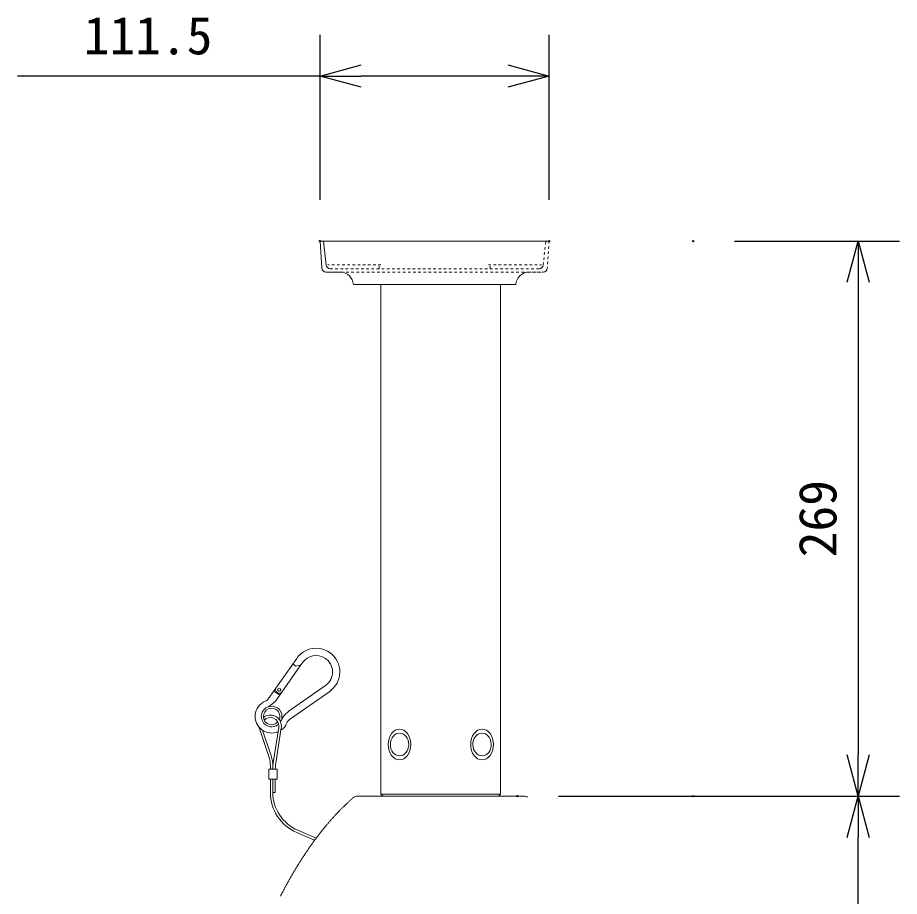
# Model space of a CAD drawing. Units: millimetres, scale not verified. Extents: x -63 to 62, y -116 to 117.
# Drawn here: x -42.96 to -0.2, y 33.69 to 76.28 of the extents above; entities that cross this region are included whole.
import ezdxf
from ezdxf.enums import TextEntityAlignment as Align

# ---------------------------------------------------------------- set-up
doc = ezdxf.new("R2010")
doc.units = ezdxf.units.MM
doc.header["$LTSCALE"] = 0.125
doc.header["$PDMODE"] = 32
doc.header["$PDSIZE"] = 0.0625
doc.linetypes.add('USER1', pattern=[4, 1, -1, 1, -1])
for name, color, linetype in [('0-0_0', 7, 'Continuous'), ('0-4_DEFPOINTS', 7, 'Continuous'), ('0-6_SUNPO', 7, 'Continuous')]:
    doc.layers.add(name, color=color, linetype=linetype)
doc.layers.add('0-5_GAIKEI', color=7, linetype='Continuous', lineweight=18)
doc.styles.add('ＭＳ ゴシック', font='')
doc.styles.get('ＭＳ ゴシック').set_extended_font_data('MS Gothic')

# ---------------------------------------------------------------- blocks, each defined once
blk = doc.blocks.new('_OPEN30')
at = {"layer": '0-0_0'}
blk.add_line((0, 0), (-1, 0), dxfattribs=at)
blk.add_lwpolyline([(-1, 0.26795), (0, 0), (-1, -0.26795)], dxfattribs=at)
blk = doc.blocks.new('D10')
at = {"layer": '0-4_DEFPOINTS'}
for p in [(-16.6063, 35.4019), (-0.0769, 35.4019), (-16.6063, 6.2519)]:
    blk.add_point(p, dxfattribs=at)
at = {"layer": '0-6_SUNPO'}
for p, q in [((-14.6063, 35.4019), (1.9231, 35.4019)), ((-0.0769, 8.2519), (-0.0769, 33.4019)), ((-14.6063, 6.2519), (1.9231, 6.2519))]:
    blk.add_line(p, q, dxfattribs=at)
at = {"layer": '0-6_SUNPO', "xscale": 2, "yscale": 2}
for p, rotation in [((-0.0769, 35.4019), 90), ((-0.0769, 6.2519), 270)]:
    blk.add_blockref('_OPEN30', p, dxfattribs=dict(at, rotation=rotation))
at = {"layer": '0-6_SUNPO', "style": 'ＭＳ ゴシック'}
blk.add_text('290.5', height=1.833, rotation=90, dxfattribs=at).set_placement((-0.5769, 17.7019), align=Align.BOTTOM_LEFT)
blk = doc.blocks.new('D8')
at = {"layer": '0-4_DEFPOINTS'}
for p in [(-8.0769, 62.3023), (-8.0769, 35.4019), (-0.0769, 35.4019)]:
    blk.add_point(p, dxfattribs=at)
at = {"layer": '0-6_SUNPO'}
for p, q in [((-6.0769, 62.3023), (1.9231, 62.3023)), ((-0.0769, 60.3023), (-0.0769, 37.4019)), ((-6.0769, 35.4019), (1.9231, 35.4019))]:
    blk.add_line(p, q, dxfattribs=at)
at = {"layer": '0-6_SUNPO', "xscale": 2, "yscale": 2}
for p, rotation in [((-0.0769, 62.3023), 90), ((-0.0769, 35.4019), 270)]:
    blk.add_blockref('_OPEN30', p, dxfattribs=dict(at, rotation=rotation))
at = {"layer": '0-6_SUNPO', "style": 'ＭＳ ゴシック'}
blk.add_text('269', height=1.833, rotation=90, dxfattribs=at).set_placement((-0.5769, 46.9771), align=Align.BOTTOM_LEFT)
blk = doc.blocks.new('D7')
at = {"layer": '0-4_DEFPOINTS'}
for p in [(-26.169, 70.3001), (-26.169, 62.3001), (-15.0611, 62.3001)]:
    blk.add_point(p, dxfattribs=at)
at = {"layer": '0-6_SUNPO'}
for p, q in [((-26.169, 64.3001), (-26.169, 72.3001)), ((-15.0611, 64.3001), (-15.0611, 72.3001)), ((-26.169, 70.3001), (-40.8357, 70.3001)), ((-17.0611, 70.3001), (-24.169, 70.3001))]:
    blk.add_line(p, q, dxfattribs=at)
at = {"layer": '0-6_SUNPO', "xscale": 2, "yscale": 2, "rotation": 180}
blk.add_blockref('_OPEN30', (-26.169, 70.3001), dxfattribs=at)
at = {"layer": '0-6_SUNPO', "xscale": 2, "yscale": 2}
blk.add_blockref('_OPEN30', (-15.0611, 70.3001), dxfattribs=at)
at = {"layer": '0-6_SUNPO', "style": 'ＭＳ ゴシック'}
blk.add_text('111.5', height=1.833, dxfattribs=at).set_placement((-37.6274, 70.8001), align=Align.BOTTOM_LEFT)

msp = doc.modelspace()

# ---------------------------------------------------------------- linework, layer by layer
at = {"layer": '0-5_GAIKEI'}
for p, q in [((-28.2928, 65.4474), (-28.2052, 64.1341)), ((-28.2928, 65.4474), (-17.1849, 65.4474)), ((-27.278, 63.9474), (-28.0056, 63.9474)), ((-18.7996, 63.3474), (-26.678, 63.3474)), ((-25.3388, 63.347), (-25.3388, 38.647)), ((-19.5388, 38.647), (-19.5388, 63.3474)), ((-26.6747, 38.4767), (-26.6492, 38.4987)), ((-18.3588, 38.547), (-26.5189, 38.547)), ((-18.3588, 38.547), (-26.5189, 38.547)), ((-25.2388, 38.547), (-25.3388, 38.647)), ((-25.2388, 38.547), (-19.6388, 38.547)), ((-19.5388, 38.647), (-19.6388, 38.547)), ((-27.1561, 38.033), (-27.131, 38.0575)), ((-27.131, 38.0575), (-27.1058, 38.0819)), ((-27.1058, 38.0819), (-27.0807, 38.1062)), ((-27.0807, 38.1062), (-27.0555, 38.1304)), ((-27.0555, 38.1304), (-27.0303, 38.1544)), ((-27.0303, 38.1544), (-27.005, 38.1783)), ((-27.005, 38.1783), (-26.9797, 38.202)), ((-26.9797, 38.202), (-26.9545, 38.2256)), ((-26.9545, 38.2256), (-26.9291, 38.2491)), ((-26.9291, 38.2491), (-26.9038, 38.2725)), ((-26.9038, 38.2725), (-26.8784, 38.2957)), ((-26.8784, 38.2957), (-26.8531, 38.3188)), ((-26.8531, 38.3188), (-26.8277, 38.3417)), ((-26.8277, 38.3417), (-26.8022, 38.3646)), ((-26.8022, 38.3646), (-26.7768, 38.3872)), ((-26.7768, 38.3872), (-26.7513, 38.4098)), ((-26.7513, 38.4098), (-26.7258, 38.4322)), ((-26.7258, 38.4322), (-26.7003, 38.4545)), ((-26.7003, 38.4545), (-26.6747, 38.4767)), ((-27.5547, 37.6227), (-27.53, 37.6493)), ((-27.53, 37.6493), (-27.5052, 37.6758)), ((-27.5052, 37.6758), (-27.4805, 37.7022)), ((-27.4805, 37.7022), (-27.4557, 37.7284)), ((-27.4557, 37.7284), (-27.4308, 37.7545)), ((-27.4308, 37.7545), (-27.406, 37.7805)), ((-27.406, 37.7805), (-27.3811, 37.8063)), ((-27.3811, 37.8063), (-27.3562, 37.832)), ((-27.3562, 37.832), (-27.3313, 37.8576)), ((-27.3313, 37.8576), (-27.3063, 37.883)), ((-27.3063, 37.883), (-27.2814, 37.9084)), ((-27.2814, 37.9084), (-27.2564, 37.9335)), ((-27.2564, 37.9335), (-27.2313, 37.9586)), ((-27.2313, 37.9586), (-27.2063, 37.9835)), ((-27.2063, 37.9835), (-27.1812, 38.0083)), ((-27.1812, 38.0083), (-27.1561, 38.033)), ((-27.9465, 37.1794), (-27.9222, 37.208)), ((-27.9222, 37.208), (-27.8979, 37.2366)), ((-27.8979, 37.2366), (-27.8735, 37.265)), ((-27.8735, 37.265), (-27.8492, 37.2933)), ((-27.8492, 37.2933), (-27.8248, 37.3214)), ((-27.8248, 37.3214), (-27.8004, 37.3495)), ((-27.8004, 37.3495), (-27.7759, 37.3774)), ((-27.7759, 37.3774), (-27.7515, 37.4051)), ((-27.7515, 37.4051), (-27.727, 37.4328)), ((-27.727, 37.4328), (-27.7024, 37.4603)), ((-27.7024, 37.4603), (-27.6779, 37.4877)), ((-27.6779, 37.4877), (-27.6533, 37.5149)), ((-27.6533, 37.5149), (-27.6287, 37.5421)), ((-27.6287, 37.5421), (-27.604, 37.5691)), ((-27.604, 37.5691), (-27.5794, 37.5959)), ((-27.5794, 37.5959), (-27.5547, 37.6227)), ((-28.2833, 36.7649), (-28.2594, 36.7953)), ((-28.2594, 36.7953), (-28.2355, 36.8256)), ((-28.2355, 36.8256), (-28.2116, 36.8558)), ((-28.2116, 36.8558), (-28.1877, 36.8858)), ((-28.1877, 36.8858), (-28.1637, 36.9158)), ((-28.1637, 36.9158), (-28.1397, 36.9456)), ((-28.1397, 36.9456), (-28.1156, 36.9752)), ((-28.1156, 36.9752), (-28.0915, 37.0048)), ((-28.0915, 37.0048), (-28.0674, 37.0342)), ((-28.0674, 37.0342), (-28.0433, 37.0635)), ((-28.0433, 37.0635), (-28.0191, 37.0926)), ((-28.0191, 37.0926), (-27.9949, 37.1217)), ((-27.9949, 37.1217), (-27.9707, 37.1506)), ((-27.9707, 37.1506), (-27.9465, 37.1794)), ((-28.6142, 36.326), (-28.5908, 36.3582)), ((-28.5908, 36.3582), (-28.5673, 36.3902)), ((-28.5673, 36.3902), (-28.5438, 36.4221)), ((-28.5438, 36.4221), (-28.5203, 36.4539)), ((-28.5203, 36.4539), (-28.4967, 36.4856)), ((-28.4967, 36.4856), (-28.4731, 36.5171)), ((-28.4731, 36.5171), (-28.4495, 36.5485)), ((-28.4495, 36.5485), (-28.4259, 36.5798)), ((-28.4259, 36.5798), (-28.4022, 36.6109)), ((-28.4022, 36.6109), (-28.3785, 36.642)), ((-28.3785, 36.642), (-28.3547, 36.6729)), ((-28.3547, 36.6729), (-28.3309, 36.7037)), ((-28.3309, 36.7037), (-28.3071, 36.7344)), ((-28.3071, 36.7344), (-28.2833, 36.7649)), ((-28.9159, 35.8971), (-28.8929, 35.9308)), ((-28.8929, 35.9308), (-28.8698, 35.9644)), ((-28.8698, 35.9644), (-28.8468, 35.9979)), ((-28.8468, 35.9979), (-28.8236, 36.0313)), ((-28.8236, 36.0313), (-28.8005, 36.0645)), ((-28.8005, 36.0645), (-28.7773, 36.0976)), ((-28.7773, 36.0976), (-28.7541, 36.1306)), ((-28.7541, 36.1306), (-28.7309, 36.1635)), ((-28.7309, 36.1635), (-28.7076, 36.1962)), ((-28.7076, 36.1962), (-28.6843, 36.2289)), ((-28.6843, 36.2289), (-28.661, 36.2614)), ((-28.661, 36.2614), (-28.6376, 36.2938)), ((-28.6376, 36.2938), (-28.6142, 36.326)), ((-29.1893, 35.4831), (-29.1667, 35.5183)), ((-29.1667, 35.5183), (-29.1441, 35.5533)), ((-29.1441, 35.5533), (-29.1214, 35.5882)), ((-29.1214, 35.5882), (-29.0987, 35.623)), ((-29.0987, 35.623), (-29.076, 35.6577)), ((-29.076, 35.6577), (-29.0532, 35.6923)), ((-29.0532, 35.6923), (-29.0304, 35.7267)), ((-29.0304, 35.7267), (-29.0076, 35.761)), ((-29.0076, 35.761), (-28.9847, 35.7952)), ((-28.9847, 35.7952), (-28.9618, 35.8293)), ((-28.9618, 35.8293), (-28.9388, 35.8632)), ((-28.9388, 35.8632), (-28.9159, 35.8971)), ((-29.4577, 35.0522), (-29.4355, 35.0888)), ((-29.4355, 35.0888), (-29.4133, 35.1252)), ((-29.4133, 35.1252), (-29.3911, 35.1615)), ((-29.3911, 35.1615), (-29.3688, 35.1977)), ((-29.3688, 35.1977), (-29.3465, 35.2338)), ((-29.3465, 35.2338), (-29.3241, 35.2698)), ((-29.3241, 35.2698), (-29.3018, 35.3056)), ((-29.3018, 35.3056), (-29.2793, 35.3414)), ((-29.2793, 35.3414), (-29.2569, 35.377)), ((-29.2569, 35.377), (-29.2344, 35.4125)), ((-29.2344, 35.4125), (-29.2119, 35.4479)), ((-29.2119, 35.4479), (-29.1893, 35.4831)), ((-29.7209, 34.6047), (-29.6991, 34.6426)), ((-29.6991, 34.6426), (-29.6774, 34.6804)), ((-29.6774, 34.6804), (-29.6556, 34.7181)), ((-29.6556, 34.7181), (-29.6337, 34.7557)), ((-29.6337, 34.7557), (-29.6119, 34.7932)), ((-29.6119, 34.7932), (-29.59, 34.8305)), ((-29.59, 34.8305), (-29.568, 34.8678)), ((-29.568, 34.8678), (-29.546, 34.9049)), ((-29.546, 34.9049), (-29.524, 34.9419)), ((-29.524, 34.9419), (-29.5019, 34.9788)), ((-29.5019, 34.9788), (-29.4798, 35.0156)), ((-29.4798, 35.0156), (-29.4577, 35.0522)), ((-29.9573, 34.1801), (-29.936, 34.2193)), ((-29.936, 34.2193), (-29.9147, 34.2583)), ((-29.9147, 34.2583), (-29.8933, 34.2972)), ((-29.8933, 34.2972), (-29.8719, 34.3361)), ((-29.8719, 34.3361), (-29.8504, 34.3748)), ((-29.8504, 34.3748), (-29.8289, 34.4134)), ((-29.8289, 34.4134), (-29.8074, 34.4519)), ((-29.8074, 34.4519), (-29.7858, 34.4902)), ((-29.7858, 34.4902), (-29.7642, 34.5285)), ((-29.7642, 34.5285), (-29.7426, 34.5667)), ((-29.7426, 34.5667), (-29.7209, 34.6047)), ((-30.1891, 33.7421), (-30.1682, 33.7825)), ((-30.1682, 33.7825), (-30.1473, 33.8227)), ((-30.1473, 33.8227), (-30.1264, 33.8629)), ((-30.1264, 33.8629), (-30.1054, 33.9029)), ((-30.1054, 33.9029), (-30.0843, 33.9428)), ((-30.0843, 33.9428), (-30.0633, 33.9827)), ((-30.0633, 33.9827), (-30.0422, 34.0224)), ((-30.0422, 34.0224), (-30.021, 34.062)), ((-30.021, 34.062), (-29.9998, 34.1015)), ((-29.9998, 34.1015), (-29.9786, 34.1408)), ((-29.9786, 34.1408), (-29.9573, 34.1801)), ((-30.2123, 33.697), (-30.1891, 33.7421))]:
    msp.add_line(p, q, dxfattribs=at)
at = {"layer": '0-5_GAIKEI', "color": 1}
for p, q in [((-28.002, 64.2853), (-28.1325, 65.4439)), ((-30.7877, 43.2773), (-29.4271, 45.2205)), ((-30.3738, 43.2582), (-29.1404, 45.0197)), ((-29.6161, 44.9506), (-29.4727, 44.8502)), ((-29.229, 44.8932), (-29.4727, 44.8502)), ((-30.5338, 43.6399), (-30.2471, 43.4392)), ((-28.0262, 43.9055), (-29.7877, 42.6721)), ((-27.8255, 43.6188), (-29.7686, 42.2582)), ((-31.2157, 41.7661), (-30.7793, 40.4622)), ((-31.0783, 41.7338), (-30.6655, 40.5003)), ((-30.2931, 41.8718), (-30.5621, 40.163)), ((-30.1746, 41.8532), (-30.445, 40.1351)), ((-30.5817, 39.8593), (-30.7817, 39.8593)), ((-30.7017, 39.8593), (-30.7017, 39.9861)), ((-30.5817, 39.8593), (-30.5817, 39.9112)), ((-30.3817, 39.8593), (-30.5817, 39.8593)), ((-30.4632, 39.9019), (-30.4632, 39.8593)), ((-30.3817, 39.3593), (-30.3817, 39.8593)), ((-30.7017, 39.3593), (-30.7017, 38.7247)), ((-30.5817, 39.3593), (-30.5817, 38.7247)), ((-30.5133, 39.3593), (-30.3817, 39.3593)), ((-30.4632, 39.3593), (-30.4632, 38.726)), ((-30.4632, 38.726), (-30.5817, 38.726)), ((-25.3388, 38.647), (-19.5388, 38.647)), ((-28.5558, 36.4061), (-29.4188, 36.777)), ((-29.3715, 36.8872), (-28.4823, 36.5051))]:
    msp.add_line(p, q, dxfattribs=at)
at = {"layer": '0-5_GAIKEI', "color": 1, "linetype": 'USER1'}
for p, q in [((-17.4756, 64.2853), (-17.3452, 65.4439)), ((-25.3448, 64.2939), (-27.9197, 64.2939)), ((-25.428, 64.1077), (-25.428, 64.2939)), ((-20.1329, 64.2939), (-17.5579, 64.2939)), ((-20.0496, 64.1077), (-20.0496, 64.2939)), ((-27.8033, 64.1077), (-17.6744, 64.1077)), ((-27.278, 63.9474), (-17.472, 63.9474))]:
    msp.add_line(p, q, dxfattribs=at)
at = {"layer": '0-5_GAIKEI', "linetype": 'USER1'}
for p, q in [((-17.1849, 65.4474), (-17.2725, 64.1341)), ((-18.1996, 63.9474), (-17.472, 63.9474))]:
    msp.add_line(p, q, dxfattribs=at)
at = {"layer": '0-5_GAIKEI', "color": 1}
msp.add_lwpolyline([(-30.7817, 39.8593), (-30.7817, 39.3593), (-30.5133, 39.3593)], dxfattribs=at)
msp.add_circle((-30.2757, 43.7034), 0.075, dxfattribs=at)
for centre, radius, start, end in [((-27.8033, 64.3077), 0.2, 186.42433, 270), ((-17.6744, 64.3077), 0.2, 270, 353.57567), ((-28.4851, 44.5609), 1.15, 114.52366, 145), ((-28.4851, 44.5609), 0.8, 58.00288, 145), ((-28.4851, 44.5609), 1.15, 54.00506, 114.52366), ((-28.4851, 44.5609), 1.15, 305, 54.00506), ((-28.4851, 44.5609), 0.8, 305, 58.00288), ((-30.2757, 43.7034), 0.175, 145, 325), ((-31.1154, 43.5068), 0.4, 293.2455, 325), ((-31.3568, 43.9465), 1.2, 294.87418, 325), ((-30.6417, 42.4042), 0.8, 113.2455, 293.32866), ((-30.6417, 42.4042), 0.5, 114.87418, 313.01664), ((-30.6417, 42.4042), 0.4, 45, 318.7433), ((-30.6417, 42.4042), 0.5, 358.01664, 114.87418), ((-30.7057, 41.9368), 0.5377, 0, 128.3185), ((-30.7057, 41.9368), 0.4177, 0, 135.22824), ((-30.6417, 42.4042), 0.4, 3.7433, 45), ((-30.6417, 42.4042), 0.4, 337.86865, 3.7433), ((-29.0995, 41.6891), 1.2, 146.24561, 155.12582), ((-30.6417, 42.4042), 0.5, 335.12582, 358.01664), ((-29.0995, 41.6891), 1.2, 125, 146.24561), ((-30.7057, 41.9368), 0.4177, 351.05601, 0), ((-30.6417, 42.4042), 0.5, 329.3214, 335.12582), ((-30.6417, 42.4042), 0.8, 304.20901, 336.7545), ((-30.7057, 41.9368), 0.5377, 351.05601, 0), ((-29.5392, 41.9306), 0.4, 125, 156.7545), ((-29.5392, 41.9306), 0.4, 153.67974, 156.7545), ((-30.7057, 41.9368), 0.5377, 186.8496, 198.50312), ((-32.2017, 39.9861), 1.5, 0, 18.50312), ((-32.2017, 39.9861), 1.62, 0, 18.50312), ((-28.9617, 39.9112), 1.62, 171.05601, 180), ((-28.9632, 39.9019), 1.5, 171.05601, 180), ((-28.5817, 38.7247), 2.12, 180, 246.74333), ((-28.5817, 38.7247), 2, 180, 246.74333)]:
    msp.add_arc(centre, radius, start, end, dxfattribs=at)
at = {"layer": '0-5_GAIKEI'}
for centre, radius, start, end in [((-28.0056, 64.1474), 0.2, 183.81627, 270), ((-27.3329, 63.2925), 0.6572, 4.79218, 85.20782), ((-18.1447, 63.2925), 0.6572, 94.79218, 175.20782), ((-17.472, 64.1474), 0.2, 270, 356.18373), ((-26.5189, 38.347), 0.2, 90, 130.65096), ((-26.5189, 38.347), 0.2, 90, 130.65096), ((-18.3588, 38.347), 0.2, 49.34904, 90), ((-18.3588, 38.347), 0.2, 49.34904, 90)]:
    msp.add_arc(centre, radius, start, end, dxfattribs=at)
at = {"layer": '0-5_GAIKEI', "color": 1}
for centre, major_axis, ratio in [((-24.4383, 41.0472), (0.0009, 0.7461), 0.735836), ((-24.4383, 41.0472), (0.0118, 0.5493), 0.811709), ((-20.4393, 41.0472), (-0.0009, 0.7461), 0.735836), ((-20.4393, 41.0472), (-0.0118, 0.5493), 0.811709)]:
    msp.add_ellipse(centre, major_axis=major_axis, ratio=ratio, dxfattribs=at)

# ---------------------------------------------------------------- block references
at = {"layer": '0-6_SUNPO'}
for name in ['D7', 'D8', 'D10']:
    msp.add_blockref(name, (-2.1238, 3.1451), dxfattribs=at)

doc.saveas('drawing.dxf')
